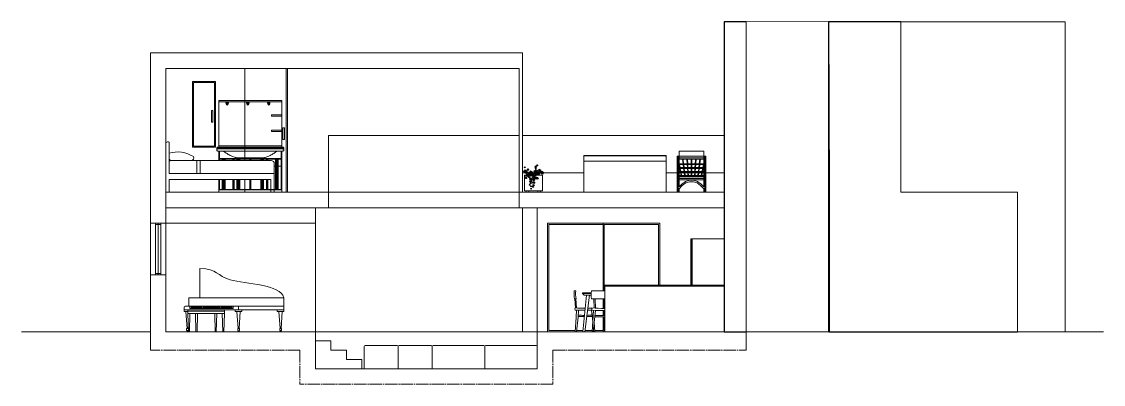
# Model space of a CAD drawing. Header units: millimetres. Extents: x 3468 to 15193, y 1379 to 4190.
# Drawn here: x 10777 to 12874, y 3296 to 3998 of the extents above; entities that cross this region are included whole.
import ezdxf

# ---------------------------------------------------------------- set-up
doc = ezdxf.new("R2010")
doc.units = ezdxf.units.MM
doc.linetypes.add('ACAD_ISO04W100', pattern=[30, 24, -3, 0, -3])
for name, color, linetype, lineweight in [('A-FURN', 9, 'Continuous', 13), ('MURO', 1, 'Continuous', 25), ('PROIEZIONI', 145, 'Continuous', 13), ('vetro', 140, 'Continuous', 15), ('Wall', 7, 'Continuous', 20)]:
    doc.layers.add(name, color=color, linetype=linetype, lineweight=lineweight)
doc.layers.add('VEGETAZIONE', color=7, linetype='Continuous', true_color=0x007a00)

msp = doc.modelspace()

# ---------------------------------------------------------------- linework, layer by layer
at = {"layer": 'A-FURN'}
for p, q in [((11220.1, 3842.7), (11158.8, 3842.7)), ((11173, 3842.7), (11173, 3840.7)), ((11173, 3840.7), (11178, 3840.7)), ((11173.5, 3840.2), (11173.5, 3838.2)), ((11173.5, 3840.2), (11177.5, 3840.2)), ((11173.5, 3838.2), (11177.5, 3838.2)), ((11177.5, 3840.2), (11177.5, 3838.2)), ((11178, 3840.7), (11178, 3842.7)), ((11212.6, 3842.7), (11212.6, 3840.7)), ((11212.6, 3840.7), (11217.6, 3840.7)), ((11213.1, 3840.2), (11213.1, 3838.2)), ((11213.1, 3840.2), (11217.1, 3840.2)), ((11213.1, 3838.2), (11217.1, 3838.2)), ((11217.1, 3840.2), (11217.1, 3838.2)), ((11217.6, 3840.7), (11217.6, 3842.7)), ((11220.1, 3842.7), (11281.3, 3842.7)), ((11253.3, 3840.7), (11253.3, 3842.7)), ((11258.3, 3840.7), (11253.3, 3840.7)), ((11257.8, 3840.2), (11253.8, 3840.2)), ((11253.8, 3840.2), (11253.8, 3838.2)), ((11257.8, 3838.2), (11253.8, 3838.2)), ((11257.8, 3840.2), (11257.8, 3838.2)), ((11258.3, 3842.7), (11258.3, 3840.7)), ((11261.3, 3815.2), (11261.3, 3817.7)), ((11261.3, 3817.7), (11281.3, 3817.7)), ((11261.3, 3815.2), (11281.3, 3815.2)), ((11261.3, 3785.2), (11261.3, 3787.7)), ((11261.3, 3787.7), (11281.3, 3787.7)), ((11261.3, 3785.2), (11281.3, 3785.2)), ((11056.4, 3764.3), (11056.4, 3667.6)), ((11220.1, 3757.7), (11158.8, 3757.7)), ((11220.1, 3757.7), (11281.3, 3757.7)), ((11155.1, 3753.3), (11285.1, 3753.3)), ((11155.2, 3750.4), (11155.1, 3749.6)), ((11155.7, 3751.1), (11155.2, 3750.4)), ((11156.3, 3751.5), (11155.7, 3751.1)), ((11156.7, 3751.6), (11156.3, 3751.5)), ((11156.7, 3751.6), (11193.8, 3751.6)), ((11165.6, 3747.6), (11158.8, 3747.6)), ((11159.3, 3732.9), (11159.3, 3747.6)), ((11159.3, 3732.9), (11220.1, 3732.9)), ((11160.2, 3732.9), (11160.2, 3747.6)), ((11165.6, 3747.6), (11220.1, 3747.6)), ((11166.7, 3747.5), (11165.6, 3747.6)), ((11167.5, 3747.4), (11166.7, 3747.5)), ((11168.4, 3747.1), (11167.5, 3747.4)), ((11169.1, 3746.8), (11168.4, 3747.1)), ((11169.8, 3746.4), (11169.1, 3746.8)), ((11170.3, 3746), (11169.8, 3746.4)), ((11170.9, 3745.4), (11170.3, 3746)), ((11171.7, 3744.8), (11170.9, 3745.4)), ((11173, 3743.9), (11171.7, 3744.8)), ((11173.6, 3743.5), (11173, 3743.9)), ((11174.4, 3742.9), (11173.6, 3743.5)), ((11175.1, 3742.5), (11174.4, 3742.9)), ((11176.1, 3741.9), (11175.1, 3742.5)), ((11177.5, 3741.1), (11176.1, 3741.9)), ((11179.3, 3740.1), (11177.5, 3741.1)), ((11181.3, 3739), (11179.3, 3740.1)), ((11182.9, 3738.3), (11181.3, 3739)), ((11184.2, 3737.7), (11182.9, 3738.3)), ((11186.1, 3736.9), (11184.2, 3737.7)), ((11187.8, 3736.3), (11186.1, 3736.9)), ((11189.4, 3735.7), (11187.8, 3736.3)), ((11191.1, 3735.1), (11189.4, 3735.7)), ((11192.6, 3734.8), (11191.1, 3735.1)), ((11194.5, 3734.7), (11192.6, 3734.8)), ((11193.8, 3751.6), (11198.4, 3751.6)), ((11220.1, 3734.7), (11194.5, 3734.7)), ((11198.4, 3751.6), (11220.1, 3751.6)), ((11241.8, 3751.6), (11220.1, 3751.6)), ((11274.6, 3747.6), (11220.1, 3747.6)), ((11245.7, 3734.7), (11220.1, 3734.7)), ((11280.8, 3732.9), (11220.1, 3732.9)), ((11241.8, 3751.6), (11246.4, 3751.6)), ((11247.5, 3734.8), (11245.7, 3734.7)), ((11283.4, 3751.6), (11246.4, 3751.6)), ((11249, 3735.1), (11247.5, 3734.8)), ((11250.7, 3735.7), (11249, 3735.1)), ((11252.3, 3736.3), (11250.7, 3735.7)), ((11254, 3736.9), (11252.3, 3736.3)), ((11255.9, 3737.7), (11254, 3736.9)), ((11257.2, 3738.3), (11255.9, 3737.7)), ((11258.8, 3739), (11257.2, 3738.3)), ((11260.8, 3740.1), (11258.8, 3739)), ((11262.7, 3741.1), (11260.8, 3740.1)), ((11264, 3741.9), (11262.7, 3741.1)), ((11265, 3742.5), (11264, 3741.9)), ((11265.7, 3742.9), (11265, 3742.5)), ((11266.5, 3743.5), (11265.7, 3742.9)), ((11267.2, 3743.9), (11266.5, 3743.5)), ((11268.4, 3744.8), (11267.2, 3743.9)), ((11269.2, 3745.4), (11268.4, 3744.8)), ((11269.8, 3746), (11269.2, 3745.4)), ((11270.3, 3746.4), (11269.8, 3746)), ((11271.1, 3746.8), (11270.3, 3746.4)), ((11271.7, 3747.1), (11271.1, 3746.8)), ((11272.6, 3747.4), (11271.7, 3747.1)), ((11273.4, 3747.5), (11272.6, 3747.4)), ((11274.6, 3747.6), (11273.4, 3747.5)), ((11281.3, 3747.6), (11274.6, 3747.6)), ((11279.9, 3732.9), (11279.9, 3747.6)), ((11280.8, 3732.9), (11280.8, 3747.6)), ((11283.4, 3751.6), (11283.8, 3751.5)), ((11283.8, 3751.5), (11284.5, 3751.1)), ((11284.5, 3751.1), (11284.9, 3750.4)), ((11284.9, 3750.4), (11285.1, 3749.6)), ((11866.4, 3738.2), (12024.9, 3738.2)), ((11866.4, 3736.7), (11866.4, 3667.6)), ((12026.4, 3667.6), (12026.4, 3736.7)), ((11116.3, 3729.1), (11116.3, 3704.1)), ((11122.9, 3704.1), (11122.9, 3729.1)), ((11158.8, 3732.5), (11220.1, 3732.5)), ((11159.3, 3732.1), (11187.2, 3732.1)), ((11159.3, 3729.1), (11159.3, 3732.1)), ((11160.2, 3729.1), (11160.2, 3732.1)), ((11165.8, 3729.1), (11165.8, 3732.1)), ((11167, 3729.1), (11167, 3732.1)), ((11168, 3729.1), (11168, 3732.1)), ((11169.1, 3729.1), (11169.1, 3732.1)), ((11170.1, 3729.1), (11170.1, 3732.1)), ((11171.3, 3729.1), (11171.3, 3732.1)), ((11186.2, 3729.1), (11186.2, 3732.1)), ((11187.2, 3729.1), (11187.2, 3732.1)), ((11187.6, 3729.1), (11187.6, 3732.1)), ((11187.6, 3732.1), (11220.1, 3732.1)), ((11188.6, 3729.1), (11188.6, 3732.1)), ((11194.2, 3729.1), (11194.2, 3732.1)), ((11195.3, 3729.1), (11195.3, 3732.1)), ((11196.4, 3729.1), (11196.4, 3732.1)), ((11197.4, 3729.1), (11197.4, 3732.1)), ((11198.5, 3729.1), (11198.5, 3732.1)), ((11199.6, 3729.1), (11199.6, 3732.1)), ((11219.1, 3729.1), (11219.1, 3732.1)), ((11281.3, 3732.5), (11220.1, 3732.5)), ((11252.5, 3732.1), (11220.1, 3732.1)), ((11221, 3729.1), (11221, 3732.1)), ((11240.5, 3729.1), (11240.5, 3732.1)), ((11241.6, 3729.1), (11241.6, 3732.1)), ((11242.7, 3729.1), (11242.7, 3732.1)), ((11243.7, 3729.1), (11243.7, 3732.1)), ((11244.8, 3729.1), (11244.8, 3732.1)), ((11246, 3729.1), (11246, 3732.1)), ((11251.6, 3729.1), (11251.6, 3732.1)), ((11252.5, 3729.1), (11252.5, 3732.1)), ((11280.8, 3732.1), (11252.9, 3732.1)), ((11252.9, 3729.1), (11252.9, 3732.1)), ((11253.9, 3729.1), (11253.9, 3732.1)), ((11280.8, 3718.4), (11266.4, 3718.4)), ((11280.8, 3718), (11266.4, 3718)), ((11268.9, 3718.4), (11268.9, 3732.1)), ((11268.9, 3672.9), (11268.9, 3718)), ((11270, 3718.4), (11270, 3732.1)), ((11270, 3672.9), (11270, 3718)), ((11271.1, 3718.4), (11271.1, 3732.1)), ((11271.1, 3672.9), (11271.1, 3718)), ((11272.1, 3718.4), (11272.1, 3732.1)), ((11272.1, 3672.9), (11272.1, 3718)), ((11273.2, 3718.4), (11273.2, 3732.1)), ((11273.2, 3672.9), (11273.2, 3718)), ((11274.3, 3718.4), (11274.3, 3732.1)), ((11274.3, 3672.9), (11274.3, 3718)), ((11279.9, 3718.4), (11279.9, 3732.1)), ((11279.9, 3672.9), (11279.9, 3718)), ((11280.8, 3718.4), (11280.8, 3732.1)), ((11280.8, 3672.9), (11280.8, 3718)), ((12026.4, 3728.2), (11866.4, 3728.2)), ((11062.8, 3704.1), (11266.4, 3704.1)), ((11062.8, 3667.6), (11062.8, 3692.2)), ((11159.3, 3672.9), (11159.3, 3692.2)), ((11160.2, 3672.9), (11160.2, 3692.2)), ((11165.8, 3672.9), (11165.8, 3692.2)), ((11167, 3672.9), (11167, 3692.2)), ((11168, 3672.9), (11168, 3692.2)), ((11169.1, 3672.9), (11169.1, 3692.2)), ((11170.1, 3672.9), (11170.1, 3692.2)), ((11171.3, 3672.9), (11171.3, 3692.2)), ((11186.2, 3672.9), (11186.2, 3692.2)), ((11187.2, 3672.9), (11187.2, 3692.2)), ((11187.6, 3672.9), (11187.6, 3692.2)), ((11188.6, 3672.9), (11188.6, 3692.2)), ((11194.2, 3672.9), (11194.2, 3692.2)), ((11195.3, 3672.9), (11195.3, 3692.2)), ((11196.4, 3672.9), (11196.4, 3692.2)), ((11197.4, 3672.9), (11197.4, 3692.2)), ((11198.5, 3672.9), (11198.5, 3692.2)), ((11199.6, 3672.9), (11199.6, 3692.2)), ((11219.1, 3672.9), (11219.1, 3692.2)), ((11221, 3672.9), (11221, 3692.2)), ((11240.5, 3672.9), (11240.5, 3692.2)), ((11241.6, 3672.9), (11241.6, 3692.2)), ((11242.7, 3672.9), (11242.7, 3692.2)), ((11243.7, 3672.9), (11243.7, 3692.2)), ((11244.8, 3672.9), (11244.8, 3692.2)), ((11246, 3672.9), (11246, 3692.2)), ((11251.6, 3672.9), (11251.6, 3692.2)), ((11252.5, 3672.9), (11252.5, 3692.2)), ((11252.9, 3672.9), (11252.9, 3692.2)), ((11253.9, 3672.9), (11253.9, 3692.2)), ((11158.8, 3672.6), (11220.1, 3672.6)), ((11159.3, 3672.9), (11187.2, 3672.9)), ((11187.6, 3672.9), (11220.1, 3672.9)), ((11252.5, 3672.9), (11220.1, 3672.9)), ((11281.3, 3672.6), (11220.1, 3672.6)), ((11280.8, 3672.9), (11252.9, 3672.9)), ((11755.2, 3670.4), (11755.2, 3667.6)), ((11760.1, 3670.4), (11760.1, 3667.6)), ((11777.8, 3670.4), (11777.8, 3667.6)), ((11782.7, 3670.4), (11782.7, 3667.6)), ((11062.8, 3667.6), (11056.4, 3667.6)), ((11860.6, 3667.6), (12026.4, 3667.6)), ((12073.9, 3487.6), (12073.9, 3577.6)), ((12073.9, 3577.6), (12076.4, 3577.6)), ((12075.4, 3487.6), (12075.4, 3576.1)), ((12075.4, 3576.1), (12076.4, 3576.1)), ((12076.4, 3487.6), (12076.4, 3577.6)), ((12076.4, 3577.6), (12138.9, 3577.6)), ((11122.4, 3463.4), (11122.4, 3519.8)), ((11907.2, 3397.6), (11907.2, 3487.6)), ((11907.2, 3487.6), (12138.9, 3487.6)), ((11907.2, 3485.6), (12138.9, 3485.6)), ((11101.2, 3463.4), (11285.3, 3463.4)), ((11101.2, 3446.7), (11101.2, 3463.4)), ((11285.3, 3440.2), (11285.3, 3463.4)), ((11850.7, 3443.6), (11849.2, 3461.2)), ((11852.6, 3443.5), (11851.2, 3461.2)), ((11864.1, 3471.5), (11880.8, 3471.5)), ((11886, 3461.3), (11886.6, 3443.2)), ((11889, 3461.2), (11889.5, 3443)), ((11092.1, 3440.2), (11092.1, 3445.2)), ((11092.1, 3440.2), (11285.3, 3440.2)), ((11092.1, 3440.2), (11092.1, 3436.7)), ((11093.6, 3446.7), (11196, 3446.7)), ((11167.8, 3440.2), (11101.1, 3440.2)), ((11103.1, 3442.2), (11103.1, 3446.7)), ((11103.1, 3442.2), (11186.9, 3442.2)), ((11104.9, 3440.2), (11104.9, 3440.2)), ((11105.4, 3442.2), (11105.4, 3446.7)), ((11107.4, 3442.2), (11107.4, 3446.7)), ((11109.3, 3442.2), (11109.3, 3446.7)), ((11111.3, 3442.2), (11111.3, 3446.7)), ((11113.3, 3442.2), (11113.3, 3446.7)), ((11115.3, 3442.2), (11115.3, 3446.7)), ((11117.2, 3442.2), (11117.2, 3446.7)), ((11119.2, 3442.2), (11119.2, 3446.7)), ((11121.2, 3442.2), (11121.2, 3446.7)), ((11123.2, 3442.2), (11123.2, 3446.7)), ((11125.1, 3442.2), (11125.1, 3446.7)), ((11127.1, 3442.2), (11127.1, 3446.7)), ((11129.1, 3442.2), (11129.1, 3446.7)), ((11131.1, 3442.2), (11131.1, 3446.7)), ((11133, 3442.2), (11133, 3446.7)), ((11135, 3442.2), (11135, 3446.7)), ((11137, 3442.2), (11137, 3446.7)), ((11139, 3442.2), (11139, 3446.7)), ((11140.9, 3442.2), (11140.9, 3446.7)), ((11142.9, 3442.2), (11142.9, 3446.7)), ((11144.9, 3442.2), (11144.9, 3446.7)), ((11146.9, 3442.2), (11146.9, 3446.7)), ((11148.9, 3442.2), (11148.9, 3446.7)), ((11150.8, 3442.2), (11150.8, 3446.7)), ((11152.8, 3442.2), (11152.8, 3446.7)), ((11154.8, 3442.2), (11154.8, 3446.7)), ((11156.8, 3442.2), (11156.8, 3446.7)), ((11158.7, 3442.2), (11158.7, 3446.7)), ((11160.7, 3442.2), (11160.7, 3446.7)), ((11162.7, 3442.2), (11162.7, 3446.7)), ((11164.7, 3442.2), (11164.7, 3446.7)), ((11166.6, 3442.2), (11166.6, 3446.7)), ((11168.6, 3442.2), (11168.6, 3446.7)), ((11170.6, 3442.2), (11170.6, 3446.7)), ((11172.6, 3442.2), (11172.6, 3446.7)), ((11174.5, 3442.2), (11174.5, 3446.7)), ((11176.5, 3442.2), (11176.5, 3446.7)), ((11178.5, 3442.2), (11178.5, 3446.7)), ((11180.5, 3442.2), (11180.5, 3446.7)), ((11182.4, 3442.2), (11182.4, 3446.7)), ((11184.4, 3442.2), (11184.4, 3446.7)), ((11186.9, 3442.2), (11186.9, 3446.7)), ((11191, 3440.2), (11191, 3436.7)), ((11196, 3446.7), (11285.3, 3446.7)), ((11197.5, 3440.2), (11197.5, 3445.2)), ((11203.9, 3436.7), (11203.9, 3440.2)), ((11272.5, 3440.2), (11272.5, 3436.7)), ((11285.3, 3436.7), (11285.3, 3440.2)), ((11852.7, 3439.3), (11852.1, 3425.9)), ((11856.4, 3439.2), (11855.8, 3425.8)), ((11884, 3416.8), (11881.6, 3439.2)), ((11092.1, 3436.7), (11099.1, 3436.7)), ((11095.3, 3436.7), (11097.5, 3403.7)), ((11099.1, 3438.2), (11099.1, 3432.7)), ((11169.8, 3437.2), (11099.1, 3437.2)), ((11099.1, 3432.7), (11100.1, 3397.6)), ((11169.8, 3432.7), (11099.1, 3432.7)), ((11103.1, 3432.7), (11102.1, 3397.6)), ((11113.8, 3432.7), (11114.8, 3397.6)), ((11117.8, 3432.7), (11116.8, 3397.6)), ((11151.1, 3432.7), (11152.1, 3397.6)), ((11155.1, 3432.7), (11154.1, 3397.6)), ((11165.8, 3432.7), (11166.8, 3397.6)), ((11169.8, 3432.7), (11168.8, 3397.6)), ((11169.8, 3438.2), (11169.8, 3432.7)), ((11191, 3436.7), (11203.9, 3436.7)), ((11194.3, 3436.7), (11196.5, 3403.7)), ((11200.7, 3436.7), (11198.4, 3403.7)), ((11272.5, 3436.7), (11285.3, 3436.7)), ((11275.7, 3436.7), (11277.9, 3403.7)), ((11282.1, 3436.7), (11279.9, 3403.7)), ((11852.1, 3425.9), (11849.8, 3397.6)), ((11855.8, 3425.8), (11852.2, 3397.6)), ((11885.4, 3439), (11882.7, 3397.6)), ((11884.9, 3397.6), (11889.3, 3438.8)), ((11888, 3426.5), (11907.2, 3426.5)), ((11888.2, 3428.7), (11907.2, 3428.7)), ((11099.9, 3403.7), (11096.7, 3403.7)), ((11096.7, 3403.7), (11096.7, 3399.8)), ((11096.7, 3399.8), (11100.1, 3399.8)), ((11098.2, 3397.9), (11098.2, 3399.8)), ((11098.2, 3397.9), (11098.9, 3397.9)), ((11098.9, 3397.9), (11098.9, 3399.8)), ((11099.8, 3408.5), (11099.5, 3403.7)), ((11199.2, 3403.7), (11195.7, 3403.7)), ((11195.7, 3403.7), (11195.7, 3399.8)), ((11197.1, 3397.9), (11197.1, 3399.8)), ((11197.1, 3397.9), (11197.8, 3397.9)), ((11197.8, 3397.9), (11197.8, 3399.8)), ((11199.2, 3399.8), (11199.2, 3403.7)), ((11280.7, 3403.7), (11277.1, 3403.7)), ((11277.1, 3403.7), (11277.1, 3399.8)), ((11277.1, 3399.8), (11280.7, 3399.8)), ((11278.6, 3397.9), (11278.6, 3399.8)), ((11278.6, 3397.9), (11279.2, 3397.9)), ((11279.2, 3397.9), (11279.2, 3399.8)), ((11280.7, 3399.8), (11280.7, 3403.7)), ((11886, 3397.6), (11885.5, 3402.7)), ((11886.9, 3416.3), (11888.1, 3397.6)), ((11440.9, 3325.6), (11440.9, 3368.6)), ((11440.9, 3368.6), (11440.9, 3325.6)), ((11442.9, 3370.6), (11504.9, 3370.6)), ((11506.9, 3368.6), (11506.9, 3325.6)), ((11506.9, 3325.6), (11506.9, 3368.6)), ((11508.9, 3370.6), (11570.9, 3370.5)), ((11572.9, 3325.6), (11572.9, 3368.6)), ((11572.9, 3368.6), (11572.9, 3325.6)), ((11672.7, 3370.6), (11574.9, 3370.6)), ((11674.7, 3325.6), (11674.7, 3368.6)), ((11674.7, 3368.6), (11674.7, 3325.6)), ((11676.7, 3370.6), (11774.4, 3370.6)), ((11776.4, 3325.6), (11776.4, 3368.6))]:
    msp.add_line(p, q, dxfattribs=at)
at = {"layer": 'A-FURN', "lineweight": 20}
for p, q in [((12047.6, 3737.5), (12049.6, 3737.5)), ((12047.6, 3667.6), (12047.6, 3737.5)), ((12048.3, 3737.5), (12047.6, 3737.5)), ((12049.2, 3737.5), (12048.3, 3737.5)), ((12049.6, 3737.5), (12049.2, 3737.5)), ((12049.6, 3667.6), (12049.6, 3737.5)), ((12049.7, 3737.5), (12051.6, 3737.5)), ((12049.7, 3667.6), (12049.7, 3737.5)), ((12050.4, 3737.5), (12049.7, 3737.5)), ((12051.3, 3737.5), (12050.4, 3737.5)), ((12051.6, 3737.5), (12051.3, 3737.5)), ((12051.6, 3723), (12051.6, 3747.6)), ((12051.6, 3747.6), (12099.1, 3747.6)), ((12051.6, 3737.3), (12099.2, 3737.3)), ((12051.6, 3734.5), (12099.1, 3734.5)), ((12051.6, 3734.3), (12099.1, 3734.3)), ((12099.1, 3747.6), (12099.1, 3737.3)), ((12099.1, 3737.3), (12099.1, 3734.5)), ((12099.1, 3734.3), (12099.1, 3731.5)), ((12099.2, 3737.5), (12101.2, 3737.5)), ((12099.2, 3677.9), (12099.2, 3737.5)), ((12101.2, 3667.6), (12101.2, 3737.5)), ((12103.3, 3737.5), (12101.3, 3737.5)), ((12101.3, 3737.5), (12101.7, 3737.5)), ((12101.3, 3667.6), (12101.3, 3737.5)), ((12101.7, 3737.5), (12102.6, 3737.5)), ((12102.6, 3737.5), (12103.3, 3737.5)), ((12103.3, 3667.6), (12103.3, 3737.5)), ((12051.6, 3731.5), (12099.1, 3731.5)), ((12052, 3723), (12051.6, 3724.6)), ((12051.6, 3723), (12051.6, 3721.5)), ((12099.1, 3723), (12051.6, 3723)), ((12051.6, 3715.4), (12051.6, 3721.5)), ((12051.6, 3721.5), (12099.1, 3721.5)), ((12051.6, 3718.9), (12052.3, 3715.4)), ((12051.6, 3715.4), (12051.6, 3713.9)), ((12099.1, 3715.4), (12051.6, 3715.4)), ((12051.6, 3707.8), (12051.6, 3713.9)), ((12051.6, 3713.9), (12099.1, 3713.9)), ((12053.4, 3715.4), (12052.2, 3721.5)), ((12052.6, 3713.9), (12053.8, 3707.8)), ((12054.8, 3707.8), (12053.7, 3713.9)), ((12058, 3731.5), (12059.1, 3723)), ((12060.1, 3723), (12059.1, 3731.5)), ((12059.3, 3721.5), (12060, 3715.4)), ((12060.2, 3713.9), (12061, 3707.8)), ((12061.1, 3715.4), (12060.3, 3721.5)), ((12062, 3707.8), (12061.3, 3713.9)), ((12066.5, 3731.5), (12067, 3723)), ((12067.1, 3721.5), (12067.5, 3715.4)), ((12068.1, 3723), (12067.6, 3731.5)), ((12067.6, 3713.9), (12068, 3707.8)), ((12068.5, 3715.4), (12068.2, 3721.5)), ((12069, 3707.8), (12068.6, 3713.9)), ((12074.8, 3731.5), (12074.8, 3723)), ((12074.8, 3721.5), (12074.8, 3715.4)), ((12074.8, 3713.9), (12074.8, 3707.8)), ((12075.9, 3723), (12075.9, 3731.5)), ((12075.9, 3715.4), (12075.9, 3721.5)), ((12075.9, 3707.8), (12075.9, 3713.9)), ((12082.1, 3713.9), (12081.7, 3707.8)), ((12082.6, 3721.5), (12082.2, 3715.4)), ((12083.2, 3731.5), (12082.7, 3723)), ((12082.8, 3707.8), (12083.1, 3713.9)), ((12083.2, 3715.4), (12083.6, 3721.5)), ((12083.7, 3723), (12084.2, 3731.5)), ((12089.5, 3713.9), (12088.7, 3707.8)), ((12090.4, 3721.5), (12089.6, 3715.4)), ((12089.8, 3707.8), (12090.5, 3713.9)), ((12091.6, 3731.5), (12090.6, 3723)), ((12090.7, 3715.4), (12091.5, 3721.5)), ((12091.7, 3723), (12092.7, 3731.5)), ((12097, 3713.9), (12095.9, 3707.8)), ((12097, 3707.8), (12098.1, 3713.9)), ((12098.5, 3721.5), (12097.3, 3715.4)), ((12098.4, 3715.4), (12099.1, 3718.9)), ((12099.1, 3724.6), (12098.8, 3723)), ((12099.1, 3723), (12099.1, 3724.6)), ((12099.1, 3721.5), (12099.1, 3723)), ((12099.1, 3718.9), (12099.1, 3721.5)), ((12099.1, 3713.9), (12099.1, 3715.4)), ((12051.6, 3707.9), (12053.7, 3707.9)), ((12051.6, 3707.8), (12051.6, 3706.2)), ((12099.1, 3707.8), (12051.6, 3707.8)), ((12051.6, 3700.1), (12051.6, 3706.2)), ((12051.6, 3706.2), (12099.1, 3706.2)), ((12051.6, 3700.1), (12051.6, 3698.5)), ((12099.1, 3700.1), (12051.6, 3700.1)), ((12051.6, 3678.2), (12051.6, 3698.5)), ((12051.6, 3698.5), (12099.1, 3698.5)), ((12051.6, 3697.5), (12099.2, 3697.5)), ((12051.6, 3697.3), (12099.1, 3697.3)), ((12051.6, 3694.5), (12099.2, 3694.5)), ((12051.6, 3694.3), (12099.1, 3694.3)), ((12051.6, 3691.5), (12099.1, 3691.5)), ((12054.1, 3706.2), (12055.2, 3700.1)), ((12054.8, 3707.9), (12061, 3707.9)), ((12056.3, 3700.1), (12055.1, 3706.2)), ((12055.5, 3698.5), (12055.7, 3697.5)), ((12055.8, 3707.8), (12056, 3707.9)), ((12056.6, 3707.8), (12056.5, 3707.9)), ((12056.8, 3697.5), (12056.6, 3698.5)), ((12061.2, 3706.2), (12061.9, 3700.1)), ((12062, 3707.9), (12068, 3707.9)), ((12062.1, 3698.5), (12062.3, 3697.5)), ((12063, 3700.1), (12062.2, 3706.2)), ((12062.9, 3707.8), (12062.8, 3707.9)), ((12063.3, 3697.5), (12063.2, 3698.5)), ((12063.6, 3688.5), (12071.4, 3691)), ((12065.7, 3707.8), (12065.8, 3707.9)), ((12068.1, 3706.2), (12068.4, 3700.1)), ((12068.5, 3698.5), (12068.6, 3697.5)), ((12069, 3707.9), (12074.8, 3707.9)), ((12069.5, 3700.1), (12069.1, 3706.2)), ((12069.7, 3697.5), (12069.6, 3698.5)), ((12071.4, 3691), (12079.3, 3691)), ((12071.9, 3707.8), (12072, 3707.9)), ((12072.7, 3707.8), (12072.6, 3707.9)), ((12074.8, 3706.2), (12074.8, 3700.1)), ((12074.8, 3698.5), (12074.8, 3697.5)), ((12075.9, 3707.9), (12081.7, 3707.9)), ((12075.9, 3700.1), (12075.9, 3706.2)), ((12075.9, 3697.5), (12075.9, 3698.5)), ((12079, 3707.8), (12078.9, 3707.9)), ((12079.3, 3691), (12087.1, 3688.5)), ((12080.5, 3707.8), (12080.5, 3707.9)), ((12081.1, 3698.5), (12081.1, 3697.5)), ((12081.6, 3706.2), (12081.2, 3700.1)), ((12082.1, 3697.5), (12082.2, 3698.5)), ((12082.3, 3700.1), (12082.7, 3706.2)), ((12082.8, 3707.9), (12088.7, 3707.9)), ((12087.5, 3698.5), (12087.4, 3697.5)), ((12088.5, 3706.2), (12087.7, 3700.1)), ((12088, 3707.8), (12088.1, 3707.9)), ((12088.5, 3697.5), (12088.6, 3698.5)), ((12088.7, 3707.9), (12088.7, 3707.9)), ((12088.8, 3700.1), (12089.6, 3706.2)), ((12089.8, 3707.9), (12095.9, 3707.9)), ((12094.1, 3698.5), (12093.9, 3697.5)), ((12095.6, 3706.2), (12094.4, 3700.1)), ((12095.1, 3707.8), (12095, 3707.9)), ((12095, 3697.5), (12095.2, 3698.5)), ((12095.5, 3700.1), (12096.7, 3706.2)), ((12097, 3707.9), (12099.2, 3707.9)), ((12097.8, 3707.8), (12098, 3707.9)), ((12099.1, 3706.2), (12099.1, 3707.8)), ((12099.1, 3707.7), (12099.2, 3707.7)), ((12099.1, 3698.5), (12099.1, 3700.1)), ((12099.1, 3697.3), (12099.1, 3694.5)), ((12099.1, 3694.3), (12099.1, 3691.5)), ((12051.1, 3675.3), (12051.2, 3675.1)), ((12051.2, 3675.1), (12051.4, 3674.9)), ((12051.4, 3674.9), (12051.5, 3674.7)), ((12051.5, 3674.7), (12051.6, 3674.6)), ((12051.6, 3678.2), (12056.4, 3683.6)), ((12051.6, 3674.6), (12051.6, 3674.5)), ((12051.6, 3667.6), (12051.6, 3674.5)), ((12051.6, 3674.5), (12051.7, 3674.4)), ((12051.7, 3674.4), (12057.5, 3681.1)), ((12056.4, 3683.6), (12063.6, 3688.5)), ((12057.5, 3681.1), (12064.3, 3685.7)), ((12064.3, 3685.7), (12071.6, 3688.1)), ((12071.6, 3688.1), (12079.1, 3688.1)), ((12079.1, 3688.1), (12086.4, 3685.7)), ((12086.4, 3685.7), (12093.2, 3681.1)), ((12087.1, 3688.5), (12094.3, 3683.6)), ((12093.2, 3681.1), (12099.1, 3674.4)), ((12094.3, 3683.6), (12099.2, 3678.1)), ((12099.2, 3674.6), (12099.1, 3674.5)), ((12099.1, 3674.5), (12099.1, 3674.4)), ((12099.4, 3674.9), (12099.2, 3674.7)), ((12099.2, 3674.7), (12099.2, 3674.6)), ((12099.2, 3667.6), (12099.2, 3674.6)), ((12099.5, 3675.1), (12099.4, 3674.9)), ((12099.7, 3675.3), (12099.5, 3675.1)), ((12100, 3675.8), (12099.7, 3675.3)), ((12100, 3675.9), (12100, 3675.8)), ((12047.6, 3667.6), (12051.6, 3667.6)), ((12103.3, 3667.6), (12099.2, 3667.6)), ((12099.2, 3667.6), (12101.2, 3667.6))]:
    msp.add_line(p, q, dxfattribs=at)
at = {"layer": 'A-FURN'}
for points in [[(11220.1, 3845.2), (11158.8, 3845.2), (11158.8, 3755.2), (11220.1, 3755.2), (11281.3, 3755.2), (11281.3, 3845.2)], [(12026.4, 3738.6), (11943.5, 3738.6), (11866.4, 3738.6), (11866.4, 3738.2), (11943.5, 3738.2), (12026.4, 3738.2)]]:
    msp.add_lwpolyline(points, close=True, dxfattribs=at)
for points in [[(11062.8, 3704.1), (11062.8, 3764.5)], [(11158.8, 3729.1), (11158.8, 3747.6), (11157, 3747.6), (11156.3, 3747.7), (11155.7, 3748.2), (11155.2, 3748.8), (11155.1, 3749.6), (11155.1, 3753.3), (11155.1, 3753.7), (11155.3, 3754.1), (11155.5, 3754.5), (11155.8, 3754.7), (11156.1, 3755), (11156.7, 3755.1), (11157.4, 3755.2), (11193.8, 3755.2), (11246.4, 3755.2), (11282.7, 3755.2), (11283.4, 3755.1), (11284, 3755), (11284.3, 3754.7), (11284.6, 3754.5), (11284.8, 3754.1), (11285, 3753.7), (11285.1, 3753.3), (11285.1, 3749.6), (11284.9, 3748.8), (11284.5, 3748.2), (11283.8, 3747.7), (11283.2, 3747.6), (11281.3, 3747.6), (11281.3, 3718.4), (11281.3, 3667.6), (11220.1, 3667.6), (11158.8, 3667.6), (11158.8, 3692.2)], [(11062.8, 3692.2), (11259.8, 3692.2), (11259.8, 3667.6), (11266.4, 3667.6), (11266.4, 3704.1), (11266.4, 3704.1)], [(11772.7, 3700.7), (11786.4, 3700.7), (11786.4, 3670.4), (11751.4, 3670.4), (11751.4, 3700.7), (11758.4, 3700.7)], [(11751.4, 3700.7), (11758.4, 3700.7)], [(11758.5, 3700.7), (11762.3, 3700.7)], [(11766.1, 3700.7), (11769.3, 3700.7)], [(11880.9, 3472.6), (11864.1, 3472.6), (11864.1, 3471.5), (11867.1, 3468.3), (11880.7, 3468.3)], [(11871.6, 3468.3), (11865, 3397.6), (11868.6, 3397.6), (11877.7, 3468.3)], [(11881.6, 3476.8), (11907.2, 3476.8)]]:
    msp.add_lwpolyline(points, dxfattribs=at)
for points in [[(11266.4, 3704.1), (11266.4, 3725.6, 0.252322), (11260.6, 3729.1), (11065.1, 3729.1)], [(11848.7, 3461.2, -0.066438), (11848, 3476.6, -3.035344)], [(11851.7, 3461.3, -0.066438), (11851, 3476.7, -3.035344)], [(11907.2, 3461.1, -0.001259), (11881.4, 3461.3, -0.109257), (11881.6, 3476.8)], [(11849.9, 3443.6, 0.162787), (11849.8, 3439.5, 0.892277)], [(11882.4, 3443.4, 0.162787), (11882.4, 3439.2, 0.892277)], [(11889.5, 3443.8, -0.030324), (11889.7, 3443, -0.030324)]]:
    msp.add_lwpolyline(points, format="xyb", dxfattribs=at)
for centre in [(11098.5, 3398.6), (11197.5, 3398.6), (11278.9, 3398.6)]:
    msp.add_circle(centre, 0.213, dxfattribs=at)
for centre, radius, start, end in [((11173.5, 3840.7), 0.5, 180, 270), ((11175.5, 3838.6), 2.05, 192.1776, 347.8224), ((11177.5, 3840.7), 0.5, 270, 0), ((11213.1, 3840.7), 0.5, 180, 270), ((11215.1, 3838.6), 2.05, 192.1776, 347.8224), ((11217.1, 3840.7), 0.5, 270, 0), ((11253.8, 3840.7), 0.5, 180, 270), ((11255.8, 3838.6), 2.05, 192.1776, 347.8224), ((11257.8, 3840.7), 0.5, 270, 0), ((11059.8, 3759), 6.27, 60.7812, 122.2605), ((11079.2, 3688.9), 56.9, 57.3414, 106.9527), ((11067.5, 3733.3), 4.73, 178.9893, 241.1786), ((11104.9, 3734.6), 5.65, 282.7203, 20.996), ((11867.9, 3736.7), 1.5, 90, 180), ((12024.9, 3736.7), 1.5, 0, 90), ((11065.5, 3726.5), 2.6, 97.2915, 181.2093), ((11849.7, 3471), 5.8, 76.3165, 106.3618), ((11849.8, 3477.2), 16.1, 265.8253, 276.5909), ((11093.6, 3445.2), 1.5, 90, 180), ((11101.1, 3438.2), 2, 90, 180), ((11167.8, 3438.2), 2, 0, 90), ((11196, 3445.2), 1.5, 0, 90), ((11868.3, 3778.8), 339.8, 266.8925, 270.0985), ((11868.2, 3787.9), 344.8, 266.9575, 270.1722), ((11868.3, 3778.8), 339.8, 270.9577, 272.3754), ((11868.2, 3787.9), 344.8, 271.0445, 273.0531), ((11904, 3789.4), 346.6, 266.42, 270.5222), ((11904.1, 3785.2), 346.6, 266.42, 270.5159), ((11868.2, 3787.9), 344.8, 273.5375, 273.5429), ((11869.3, 3726.5), 299.5, 267.4399, 269.7072), ((11868.7, 3743.6), 314.4, 267.6832, 269.862), ((11869.3, 3726.5), 299.5, 270.5968, 272.5965), ((11868.7, 3743.6), 314.4, 270.7247, 272.5361), ((11098.5, 3398.6), 1.09, 108.225, 71.775), ((11197.5, 3398.6), 1.09, 108.225, 71.775), ((11278.9, 3398.6), 1.09, 108.225, 71.775), ((11442.9, 3368.6), 2, 90, 180), ((11504.9, 3368.6), 2, 0, 90), ((11508.9, 3368.6), 2, 90, 180), ((11570.9, 3368.5), 2, 0, 90), ((11574.9, 3368.6), 2, 90, 180), ((11672.7, 3368.6), 2, 0, 90), ((11676.7, 3368.6), 2, 90, 180), ((11774.4, 3368.6), 2, 0, 90)]:
    msp.add_arc(centre, radius, start, end, dxfattribs=at)
msp.add_open_spline([(11122.4, 3519.8), (11156.4, 3519.8), (11154.3, 3488.7), (11278.8, 3490), (11285.3, 3463.4)], degree=3, knots=[0, 0, 0, 0, 79.03709, 172.509295, 172.509295, 172.509295, 172.509295], dxfattribs=at)
at = {"layer": 'MURO'}
for p, q in [((12181.5, 3997.6), (12138.9, 3997.6)), ((12138.9, 3997.6), (12138.9, 3397.6)), ((12481.2, 3997.6), (12340.7, 3997.6)), ((12340.7, 3997.6), (12342.1, 3667.6)), ((12342.1, 3667.6), (12342.1, 3397.6)), ((12138.9, 3397.6), (12181.5, 3397.6)), ((12342.1, 3397.6), (12707.7, 3397.6))]:
    msp.add_line(p, q, dxfattribs=at)
at = {"layer": 'PROIEZIONI'}
for points in [[(11758.5, 3700.7), (11762.3, 3700.7)], [(11766.1, 3700.7), (11769.3, 3700.7)]]:
    msp.add_lwpolyline(points, dxfattribs=at)
at = {"layer": 'VEGETAZIONE'}
for centre, radius in [((11752.1, 3716), 0.0662), ((11773.3, 3716.9), 0.11), ((11773.3, 3713.6), 0.0662), ((11776.1, 3719.8), 0.0662), ((11753.4, 3708), 0.221), ((11754.5, 3699.5), 0.0662), ((11754.7, 3695.4), 0.11), ((11757.8, 3704), 0.221), ((11758.4, 3711.5), 0.11), ((11758.4, 3699.3), 0.11), ((11760.8, 3696.8), 0.11), ((11763.9, 3693.4), 0.154), ((11764.2, 3701.3), 0.221), ((11764.4, 3705.8), 0.221), ((11769.4, 3691.9), 0.154), ((11770.4, 3696.4), 0.221), ((11771, 3701.9), 0.221), ((11773.4, 3708.3), 0.221), ((11776, 3694.8), 0.154), ((11777.7, 3703.5), 0.221), ((11780.3, 3709.2), 0.221), ((11785.4, 3705.4), 0.221), ((11761.7, 3682), 0.0662), ((11763.6, 3685), 0.0662), ((11764, 3688.7), 0.154), ((11764.3, 3674.6), 0.0662), ((11764.4, 3679), 0.0662), ((11768.4, 3678), 0.0662), ((11769.1, 3681.4), 0.11), ((11769.4, 3686.3), 0.154)]:
    msp.add_circle(centre, radius, dxfattribs=at)
for centre, radius, start, end in [((11751.1, 3717.3), 1.09, 264.2607, 339.7405), ((11750.8, 3715.4), 0.786, 349.0057, 74.7855), ((11752.1, 3714.6), 0.845, 45.4699, 126.0589), ((11753, 3717), 0.832, 184.8227, 286.8149), ((11753.3, 3715.5), 0.668, 94.3229, 206.9525), ((11756.8, 3713.8), 1.81, 264.2607, 339.7405), ((11756.2, 3710.7), 1.31, 349.0057, 74.7855), ((11759.8, 3713.3), 1.39, 184.8227, 286.8149), ((11760.3, 3710.8), 1.11, 94.3229, 206.9525), ((11771.7, 3719.2), 1.81, 264.2607, 339.7405), ((11771.2, 3716.1), 1.31, 349.0057, 74.7855), ((11772.4, 3714.9), 1.09, 264.2607, 339.7405), ((11772.1, 3713.1), 0.786, 349.0057, 74.7855), ((11773.3, 3714.7), 1.41, 45.4699, 126.0589), ((11773.3, 3712.2), 0.845, 45.4699, 126.0589), ((11774.8, 3718.7), 1.39, 184.8227, 286.8149), ((11774.2, 3714.6), 0.832, 184.8227, 286.8149), ((11774.5, 3713.1), 0.668, 94.3229, 206.9525), ((11775.3, 3716.2), 1.11, 94.3229, 206.9525), ((11775.2, 3721.1), 1.09, 264.2607, 339.7405), ((11774.9, 3719.3), 0.786, 349.0057, 74.7855), ((11776.1, 3718.4), 0.845, 45.4699, 126.0589), ((11777, 3720.8), 0.832, 184.8227, 286.8149), ((11777.3, 3719.3), 0.668, 94.3229, 206.9525), ((11777.1, 3713.7), 3.63, 264.2607, 339.7405), ((11783.2, 3712.6), 2.77, 184.8227, 286.8149), ((11750.2, 3712.5), 3.63, 264.2607, 339.7405), ((11749.1, 3706.3), 2.62, 349.0057, 74.7855), ((11753.3, 3703.6), 2.82, 45.4699, 126.0589), ((11753.1, 3697.7), 1.81, 264.2607, 339.7405), ((11752.5, 3694.6), 1.31, 349.0057, 74.7855), ((11753.5, 3700.8), 1.09, 264.2607, 339.7405), ((11753.2, 3699), 0.786, 349.0057, 74.7855), ((11756.3, 3711.4), 2.77, 184.8227, 286.8149), ((11754.6, 3693.2), 1.41, 45.4699, 126.0589), ((11754.5, 3698.1), 0.845, 45.4699, 126.0589), ((11754.6, 3708.5), 3.63, 264.2607, 339.7405), ((11753.5, 3702.3), 2.62, 349.0057, 74.7855), ((11755.4, 3700.5), 0.832, 184.8227, 286.8149), ((11756.1, 3697.2), 1.39, 184.8227, 286.8149), ((11755.7, 3699), 0.668, 94.3229, 206.9525), ((11757.3, 3706.6), 2.23, 94.3229, 206.9525), ((11756.6, 3694.7), 1.11, 94.3229, 206.9525), ((11757.7, 3699.6), 2.82, 45.4699, 126.0589), ((11756.8, 3701.6), 1.81, 264.2607, 339.7405), ((11756.2, 3698.5), 1.31, 349.0057, 74.7855), ((11758.3, 3709.3), 1.41, 45.4699, 126.0589), ((11758.3, 3697.1), 1.41, 45.4699, 126.0589), ((11760.7, 3707.4), 2.77, 184.8227, 286.8149), ((11759.8, 3701.1), 1.39, 184.8227, 286.8149), ((11759.2, 3699.1), 1.81, 264.2607, 339.7405), ((11758.6, 3696), 1.31, 349.0057, 74.7855), ((11760.3, 3698.6), 1.11, 94.3229, 206.9525), ((11761.7, 3702.6), 2.23, 94.3229, 206.9525), ((11760.7, 3694.6), 1.41, 45.4699, 126.0589), ((11761, 3705.8), 3.63, 264.2607, 339.7405), ((11760, 3699.6), 2.62, 349.0057, 74.7855), ((11761.2, 3710.3), 3.63, 264.2607, 339.7405), ((11760.2, 3704.1), 2.62, 349.0057, 74.7855), ((11762.2, 3698.6), 1.39, 184.8227, 286.8149), ((11761.7, 3696.5), 2.54, 264.2607, 339.7405), ((11760.9, 3692.2), 1.83, 349.0057, 74.7855), ((11761.7, 3691.8), 2.54, 264.2607, 339.7405), ((11762.7, 3696.1), 1.11, 94.3229, 206.9525), ((11764.2, 3696.9), 2.82, 45.4699, 126.0589), ((11764.4, 3701.4), 2.82, 45.4699, 126.0589), ((11763.9, 3690.3), 1.97, 45.4699, 126.0589), ((11766, 3695.8), 1.94, 184.8227, 286.8149), ((11766.1, 3691.1), 1.94, 184.8227, 286.8149), ((11767.2, 3704.7), 2.77, 184.8227, 286.8149), ((11767.4, 3709.2), 2.77, 184.8227, 286.8149), ((11766.7, 3692.4), 1.56, 94.3229, 206.9525), ((11768.1, 3699.9), 2.23, 94.3229, 206.9525), ((11768.3, 3704.4), 2.23, 94.3229, 206.9525), ((11767.2, 3700.9), 3.63, 264.2607, 339.7405), ((11766.2, 3694.7), 2.62, 349.0057, 74.7855), ((11767.2, 3695), 2.54, 264.2607, 339.7405), ((11766.5, 3690.7), 1.83, 349.0057, 74.7855), ((11767.8, 3706.3), 3.63, 264.2607, 339.7405), ((11766.8, 3700.2), 2.62, 349.0057, 74.7855), ((11770.4, 3692), 2.82, 45.4699, 126.0589), ((11771, 3697.4), 2.82, 45.4699, 126.0589), ((11771.5, 3694.3), 1.94, 184.8227, 286.8149), ((11770.2, 3712.7), 3.63, 264.2607, 339.7405), ((11769.1, 3706.6), 2.62, 349.0057, 74.7855), ((11773.4, 3699.9), 2.77, 184.8227, 286.8149), ((11772.2, 3690.9), 1.56, 94.3229, 206.9525), ((11774, 3705.3), 2.77, 184.8227, 286.8149), ((11773.3, 3703.8), 2.82, 45.4699, 126.0589), ((11774.4, 3695), 2.23, 94.3229, 206.9525), ((11775, 3700.4), 2.23, 94.3229, 206.9525), ((11776.3, 3711.7), 2.77, 184.8227, 286.8149), ((11773.8, 3697.9), 2.54, 264.2607, 339.7405), ((11773.1, 3693.6), 1.83, 349.0057, 74.7855), ((11774.5, 3708), 3.63, 264.2607, 339.7405), ((11773.4, 3701.8), 2.62, 349.0057, 74.7855), ((11776, 3691.6), 1.97, 45.4699, 126.0589), ((11777.3, 3706.8), 2.23, 94.3229, 206.9525), ((11777.7, 3699.1), 2.82, 45.4699, 126.0589), ((11778.1, 3697.2), 1.94, 184.8227, 286.8149), ((11776, 3707.5), 2.62, 349.0057, 74.7855), ((11778.8, 3693.8), 1.56, 94.3229, 206.9525), ((11780.7, 3706.9), 2.77, 184.8227, 286.8149), ((11780.2, 3704.7), 2.82, 45.4699, 126.0589), ((11781.6, 3702.1), 2.23, 94.3229, 206.9525), ((11782.2, 3709.8), 3.63, 264.2607, 339.7405), ((11781.2, 3703.7), 2.62, 349.0057, 74.7855), ((11784.2, 3707.8), 2.23, 94.3229, 206.9525), ((11785.4, 3700.9), 2.82, 45.4699, 126.0589), ((11788.4, 3708.8), 2.77, 184.8227, 286.8149), ((11789.4, 3703.9), 2.23, 94.3229, 206.9525), ((11760.7, 3683.3), 1.09, 264.2607, 339.7405), ((11760.4, 3681.5), 0.786, 349.0057, 74.7855), ((11761.7, 3680.7), 0.845, 45.4699, 126.0589), ((11761, 3687.5), 1.83, 349.0057, 74.7855), ((11762.6, 3683), 0.832, 184.8227, 286.8149), ((11762.9, 3681.6), 0.668, 94.3229, 206.9525), ((11762.6, 3686.3), 1.09, 264.2607, 339.7405), ((11762.3, 3684.5), 0.786, 349.0057, 74.7855), ((11764, 3685.5), 1.97, 45.4699, 126.0589), ((11763.6, 3683.7), 0.845, 45.4699, 126.0589), ((11763.3, 3675.9), 1.09, 264.2607, 339.7405), ((11763, 3674.1), 0.786, 349.0057, 74.7855), ((11763.4, 3680.3), 1.09, 264.2607, 339.7405), ((11763.1, 3678.5), 0.786, 349.0057, 74.7855), ((11764.5, 3686), 0.832, 184.8227, 286.8149), ((11764.3, 3673.3), 0.845, 45.4699, 126.0589), ((11764.4, 3677.7), 0.845, 45.4699, 126.0589), ((11764.8, 3684.6), 0.668, 94.3229, 206.9525), ((11765.2, 3675.6), 0.832, 184.8227, 286.8149), ((11765.3, 3680), 0.832, 184.8227, 286.8149), ((11765.5, 3674.2), 0.668, 94.3229, 206.9525), ((11765.6, 3678.6), 0.668, 94.3229, 206.9525), ((11766.7, 3687.7), 1.56, 94.3229, 206.9525), ((11767.1, 3689.4), 2.54, 264.2607, 339.7405), ((11766.4, 3685.1), 1.83, 349.0057, 74.7855), ((11767.5, 3683.6), 1.81, 264.2607, 339.7405), ((11766.9, 3680.6), 1.31, 349.0057, 74.7855), ((11767.4, 3679.4), 1.09, 264.2607, 339.7405), ((11767.1, 3677.5), 0.786, 349.0057, 74.7855), ((11768.4, 3676.7), 0.845, 45.4699, 126.0589), ((11769.4, 3683.2), 1.97, 45.4699, 126.0589), ((11769, 3679.2), 1.41, 45.4699, 126.0589), ((11769.4, 3688.8), 1.97, 45.4699, 126.0589), ((11769.3, 3679), 0.832, 184.8227, 286.8149), ((11769.6, 3677.6), 0.668, 94.3229, 206.9525), ((11770.5, 3683.1), 1.39, 184.8227, 286.8149), ((11771.5, 3688.7), 1.94, 184.8227, 286.8149), ((11771, 3680.7), 1.11, 94.3229, 206.9525), ((11772.1, 3685.3), 1.56, 94.3229, 206.9525)]:
    msp.add_arc(centre, radius, start, end, dxfattribs=at)
at = {"layer": 'vetro'}
for p, q in [((12181.5, 3997.6), (12340.7, 3998.2)), ((12181.5, 3397.6), (12181.5, 3997.6)), ((12340.7, 3998.2), (12340.7, 3397.6)), ((12800, 3997.6), (12481.2, 3997.6)), ((12481.2, 3997.6), (12481.2, 3667.6)), ((12800, 3397.6), (12800, 3997.6)), ((11209.4, 3729.1), (11209.4, 3907.6)), ((11289.4, 3667.6), (11289.4, 3907.6)), ((11292.4, 3667.6), (11292.4, 3907.6)), ((11107.8, 3882.2), (11152.8, 3882.2)), ((11107.8, 3755.2), (11107.8, 3882.2)), ((11109.8, 3880.2), (11150.8, 3880.2)), ((11109.8, 3757.2), (11109.8, 3880.2)), ((11150.8, 3880.2), (11150.8, 3757.2)), ((11152.8, 3882.2), (11152.8, 3755.2)), ((11144.7, 3826.4), (11144.7, 3803.8)), ((11147.7, 3826.4), (11144.7, 3826.4)), ((11147.7, 3803.8), (11147.7, 3826.4)), ((11144.7, 3803.8), (11147.7, 3803.8)), ((11286.5, 3792.8), (11283.4, 3792.8)), ((11283.4, 3792.8), (11283.4, 3770.2)), ((11286.5, 3770.2), (11286.5, 3792.8)), ((12138.9, 3777.6), (11747.7, 3777.6)), ((11152.8, 3755.2), (11107.8, 3755.2)), ((11150.8, 3757.2), (11109.8, 3757.2)), ((11283.4, 3770.2), (11286.5, 3770.2)), ((11209.4, 3667.6), (11209.4, 3692.2)), ((12481.2, 3667.6), (12707.7, 3667.6)), ((12707.7, 3667.6), (12707.7, 3397.6)), ((11036.4, 3507.6), (11036.4, 3607.6)), ((11046.4, 3607.6), (11036.4, 3607.6)), ((11041.4, 3507.6), (11041.4, 3607.6)), ((11046.4, 3507.6), (11046.4, 3607.6)), ((11056.4, 3607.6), (11056.4, 3397.6)), ((11346.4, 3607.6), (11056.4, 3607.6)), ((11346.4, 3397.6), (11346.4, 3607.6)), ((11796.4, 3607.6), (12013.9, 3607.6)), ((11796.4, 3397.6), (11796.4, 3607.6)), ((11903.9, 3476.8), (11903.9, 3607.6)), ((12013.9, 3607.6), (12013.9, 3487.6)), ((11046.4, 3605.1), (11036.4, 3605.1)), ((11798.9, 3400.1), (11798.9, 3605.1)), ((11798.9, 3605.1), (11903.9, 3605.1)), ((11906.4, 3476.8), (11906.4, 3605.1)), ((11906.4, 3605.1), (12011.4, 3605.1)), ((12011.4, 3605.1), (12011.4, 3487.6)), ((11046.4, 3510.1), (11036.4, 3510.1)), ((11046.4, 3507.6), (11036.4, 3507.6)), ((11903.9, 3442.7), (11903.9, 3461.2)), ((11906.4, 3442.7), (11906.4, 3461.1)), ((11903.9, 3428.7), (11903.9, 3438.5)), ((11903.9, 3397.6), (11903.9, 3426.5)), ((11906.4, 3428.7), (11906.4, 3438.5)), ((11906.4, 3400.1), (11906.4, 3426.5)), ((11850, 3400.1), (11798.9, 3400.1)), ((12340.7, 3397.6), (12181.5, 3397.6)), ((12707.7, 3397.6), (12800, 3397.6))]:
    msp.add_line(p, q, dxfattribs=at)
for points in [[(11907.2, 3397.6), (11796.4, 3397.6)], [(11865.2, 3400.1), (11852.6, 3400.1)], [(11882.9, 3400.1), (11868.9, 3400.1)], [(11885.8, 3400.1), (11885.2, 3400.1)], [(11903.9, 3400.1), (11888, 3400.1)], [(11907.2, 3400.1), (11906.4, 3400.1)]]:
    msp.add_lwpolyline(points, dxfattribs=at)
at = {"layer": 'Wall'}
for p, q in [((11026.4, 3937.6), (11026.4, 3361.6)), ((11026.4, 3937.6), (11747.7, 3937.6)), ((11747.7, 3667.6), (11747.7, 3937.6)), ((11056.4, 3907.6), (11056.4, 3397.6)), ((11056.4, 3907.6), (11741.4, 3907.6)), ((11741.4, 3907.6), (11741.4, 3667.6)), ((11371.4, 3667.6), (11371.4, 3777.6)), ((11371.4, 3777.6), (11741.4, 3777.6)), ((11866.4, 3705.6), (11747.7, 3705.6)), ((12138.9, 3705.6), (12026.4, 3705.6)), ((12181.5, 3361.6), (12181.5, 3690.6)), ((11056.4, 3667.6), (11371.4, 3667.6)), ((11371.4, 3667.6), (11371.4, 3637.6)), ((11371.4, 3667.6), (11741.4, 3667.6)), ((11741.4, 3667.6), (11741.4, 3637.6)), ((12138.9, 3667.6), (11741.4, 3667.6)), ((11371.4, 3637.6), (11056.4, 3637.6)), ((11346.4, 3637.6), (11346.4, 3397.6)), ((11371.4, 3637.6), (11741.4, 3637.6)), ((11741.4, 3637.6), (12138.9, 3637.6)), ((11747.7, 3637.6), (11747.7, 3397.6)), ((11776.4, 3637.6), (11776.4, 3397.6)), ((11056.4, 3607.6), (11026.4, 3607.6)), ((11056.4, 3507.6), (11026.4, 3507.6)), ((11026.4, 3397.6), (10776.8, 3397.6)), ((11346.4, 3397.6), (11056.4, 3397.6)), ((11346.4, 3397.6), (11346.4, 3325.6)), ((11346.4, 3397.6), (11776.4, 3397.6)), ((11776.4, 3397.6), (11776.4, 3325.6)), ((12146.4, 3397.6), (11776.4, 3397.6)), ((12873.9, 3397.6), (12176.4, 3397.6)), ((12331.8, 3397.6), (12176.4, 3397.6)), ((12331.8, 3397.6), (12349.6, 3397.6)), ((12707.7, 3397.6), (12349.6, 3397.6)), ((12800, 3397.6), (12707.7, 3397.6)), ((11346.4, 3379.6), (11376.4, 3379.6)), ((11376.4, 3379.6), (11376.4, 3361.6)), ((11376.4, 3361.6), (11406.4, 3361.6)), ((11406.4, 3361.6), (11406.4, 3343.6)), ((11406.4, 3343.6), (11436.4, 3343.6)), ((11436.4, 3343.6), (11436.4, 3325.6)), ((11776.4, 3325.6), (11346.4, 3325.6))]:
    msp.add_line(p, q, dxfattribs=at)
at = {"layer": 'Wall', "linetype": 'ACAD_ISO04W100'}
for p, q in [((11316.4, 3361.6), (11026.4, 3361.6)), ((11316.4, 3361.6), (11316.4, 3295.6)), ((11806.4, 3361.6), (11806.4, 3295.6)), ((11806.4, 3361.6), (12181.5, 3361.6)), ((11806.4, 3295.6), (11316.4, 3295.6))]:
    msp.add_line(p, q, dxfattribs=at)

doc.saveas('drawing.dxf')
